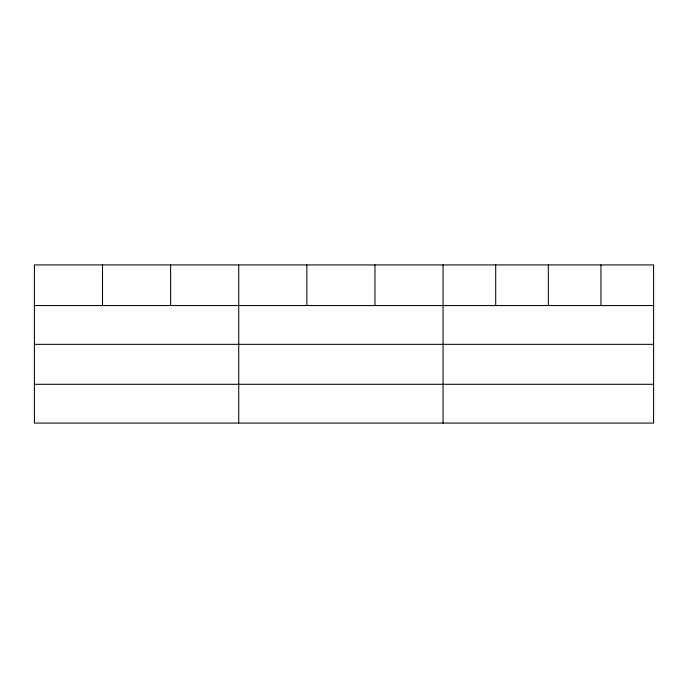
<?xml version="1.0" encoding="UTF-8"?>
<svg xmlns="http://www.w3.org/2000/svg" width="688" height="688" viewBox="0 0 688 688"><rect width="100%" height="100%" fill="white"/><g stroke="black" fill="none" stroke-linecap="round" stroke-linejoin="round"><path stroke-width="1.03" d="M653.6 344.344L653.6 264.923L34.4 264.923L34.4 423.077L653.6 423.077L653.6 344.344L34.4 344.344M34.4 305.558L653.6 305.558M34.4 384.3L653.6 384.3M600.968 264.923L600.968 305.558M548.336 264.923L548.336 305.558M495.704 264.923L495.704 305.558M443.072 264.923L443.072 423.077M374.96 264.923L374.96 305.558M306.848 264.923L306.848 305.558M238.736 264.923L238.736 423.077M170.624 264.923L170.624 305.558M102.512 264.923L102.512 305.558"/></g></svg>
